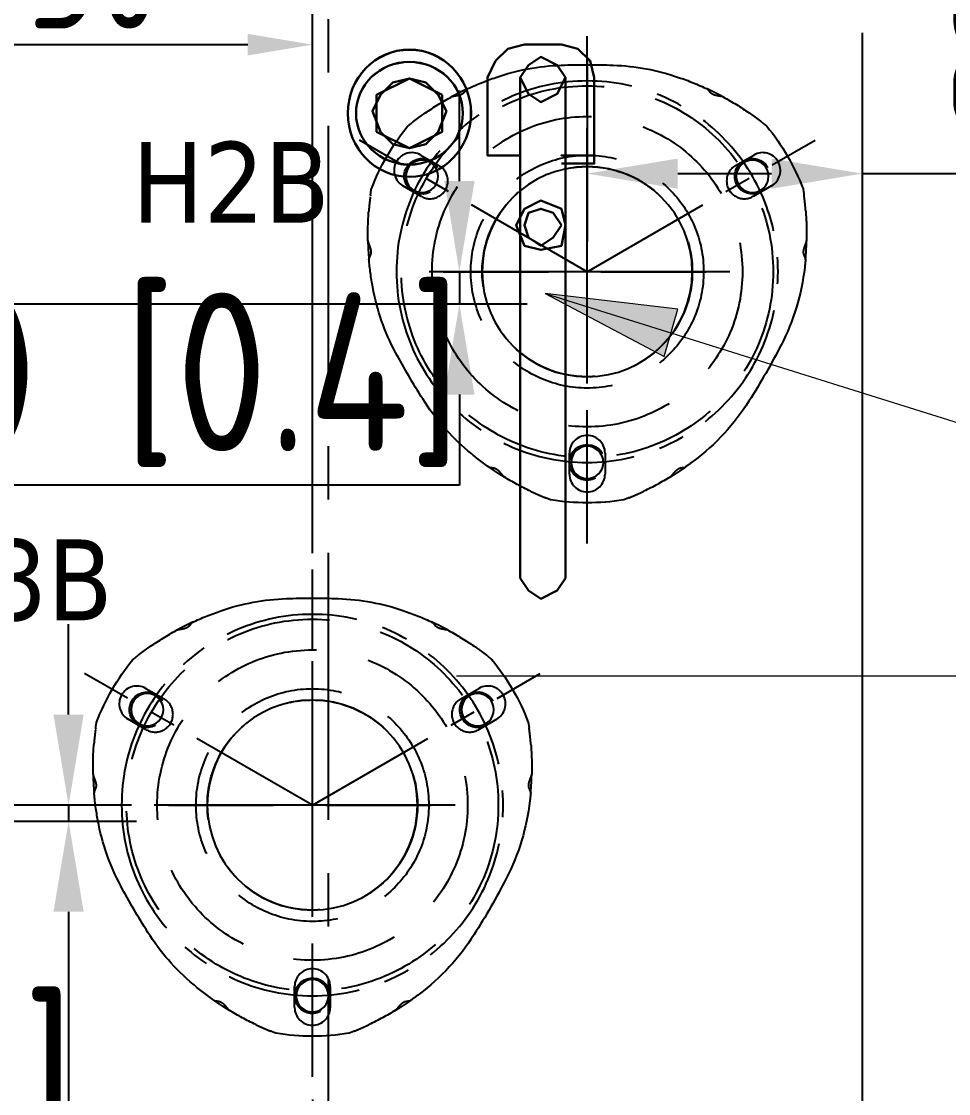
# Model space of a CAD drawing. Header units: millimetres. Extents: x 248233 to 259628, y -181361 to -174035.
# Drawn here: x 250817.1 to 251103.8, y -176461.8 to -176130.2 of the extents above; entities that cross this region are included whole.
import ezdxf

# ---------------------------------------------------------------- set-up
doc = ezdxf.new("R2010")
doc.units = ezdxf.units.MM
doc.header["$LTSCALE"] = 13
for name, pattern in [('CENTER', [50.8, 31.75, -6.35, 6.35, -6.35]), ('CENTERX2', [101.6, 63.5, -12.7, 12.7, -12.7]), ('DASHED', [0.75, 0.5, -0.25])]:
    doc.linetypes.add(name, pattern=pattern)
for name, color, linetype in [('1', 4, 'Continuous'), ('2细线层', 4, 'Continuous'), ('3中心线层', 1, 'CENTER'), ('4虚线层', 6, 'DASHED'), ('粗实线', 4, 'Continuous')]:
    doc.layers.add(name, color=color, linetype=linetype)
for name, color, linetype, lineweight in [('2细实线', 3, 'Continuous', 20), ('标注、文本', 3, 'Continuous', 25), ('铁心', 3, 'Continuous', 0)]:
    doc.layers.add(name, color=color, linetype=linetype, lineweight=lineweight)
doc.styles.get("Standard").update_dxf_attribs({"font": 'gbenor.shx', "bigfont": 'gbcbig.shx'})
doc.styles.add('Tahoma$001', font='tahoma.ttf', dxfattribs={"height": 2.159784})
doc.dimstyles.new('1-15', dxfattribs={"dimscale": 10, "dimtxt": 3.5, "dimasz": 2, "dimexe": 1.5, "dimexo": 0.5, "dimgap": 0.5, "dimtad": 1, "dimtoh": 1, "dimdec": 1, "dimdsep": 46, "dimtxsty": 'Standard', "dimcen": 2.5, "dimclrd": 3, "dimclre": 3, "dimclrt": 3, "dimadec": 0, "dimazin": 2, "dimtfac": 1, "dimtdec": 1, "dimtmove": 0, "dimatfit": 2, "dimfxl": 1, "dimarcsym": 0})
doc.dimstyles.new('英寸 1-10', dxfattribs={"dimscale": 14, "dimtxt": 3.5, "dimasz": 2, "dimexe": 1.5, "dimexo": 0.5, "dimgap": 0.5, "dimtad": 1, "dimtoh": 1, "dimdec": 1, "dimdsep": 46, "dimtxsty": 'Standard', "dimcen": 2.5, "dimclrd": 3, "dimclre": 3, "dimclrt": 3, "dimadec": 0, "dimazin": 2, "dimtfac": 1, "dimtdec": 1, "dimtmove": 0, "dimatfit": 2, "dimfxl": 1, "dimarcsym": 0})

# ---------------------------------------------------------------- blocks, each defined once
blk = doc.blocks.new('A$C3970166B')
at = {"layer": '标注、文本', "color": 4, "lineweight": 30}
for points in [[(20.32, 13.55), (18.63, 16.93), (16.09, 19.47), (12.7, 20.32), (9.31, 19.47), (6.77, 16.93), (5.08, 13.55), (6.77, 9.31), (9.31, 6.77), (12.7, 5.93), (16.09, 6.77), (18.63, 9.31)], [(19.47, 16.93), (12.7, 20.32), (5.93, 16.93), (5.93, 9.31), (12.7, 5.93), (19.47, 9.31)]]:
    blk.add_lwpolyline(points, close=True, dxfattribs=at)
for major_axis, ratio in [((0, 13.12), 0.967742), ((-11.01, 0), 0.961538)]:
    blk.add_ellipse((12.7, 13.12), major_axis=major_axis, ratio=ratio, start_param=0, end_param=6.283185, dxfattribs=at)
blk = doc.blocks.new('A$C33D96195')
at = {"layer": '标注、文本', "color": 4, "lineweight": 30}
for points in [[(54.61, 171.45), (49.53, 170.18), (45.72, 166.37), (43.18, 161.29)], [(54.61, 171.45), (66.04, 171.45)], [(76.2, 161.29), (74.93, 166.37), (71.12, 170.18), (66.04, 171.45)], [(67.31, 6.35), (67.31, 161.29), (64.77, 165.1), (59.69, 167.64), (55.88, 165.1), (53.34, 161.29), (55.88, 156.21), (59.69, 153.67), (64.77, 156.21), (67.31, 161.29)], [(53.34, 137.16), (43.18, 137.16), (43.18, 161.29)], [(53.34, 161.29), (53.34, 6.35)], [(76.2, 161.29), (76.2, 137.16), (66.04, 137.16), (76.2, 137.16), (76.2, 134.62), (66.04, 134.62)], [(53.34, 6.35), (55.88, 2.54), (59.69, 0), (64.77, 2.54), (67.31, 6.35)]]:
    blk.add_lwpolyline(points, dxfattribs=at)
for points in [[(30.48, 150.83), (27.94, 155.91), (24.13, 159.72), (19.05, 160.99), (13.97, 159.72), (10.16, 155.91), (7.62, 150.83), (10.16, 144.48), (13.97, 140.67), (19.05, 139.4), (24.13, 140.67), (27.94, 144.48)], [(29.21, 155.91), (19.05, 160.99), (8.89, 155.91), (8.89, 144.48), (19.05, 139.4), (29.21, 144.48)], [(67.31, 115.57), (66.04, 120.65), (59.69, 123.19), (54.61, 120.65), (52.07, 115.57), (54.61, 109.22), (59.69, 107.95), (66.04, 109.22)], [(66.04, 115.57), (63.5, 119.38), (59.69, 120.65), (55.88, 119.38), (54.61, 115.57), (55.88, 111.76), (59.69, 109.22), (63.5, 111.76)]]:
    blk.add_lwpolyline(points, close=True, dxfattribs=at)
for major_axis, ratio in [((0, 19.69), 0.967742), ((-16.51, 0), 0.961538)]:
    blk.add_ellipse((19.05, 150.2), major_axis=major_axis, ratio=ratio, start_param=0, end_param=6.283185, dxfattribs=at)
at = {"layer": '标注、文本', "xscale": 1.5, "yscale": 1.5, "zscale": 1.5}
blk.add_blockref('A$C3970166B', (0, 130.51), dxfattribs=at)
blk = doc.blocks.new('888')
at = {"layer": '2细线层'}
for centre in [(1092.43, 2376.16), (1194.62, 2376.16), (1143.53, 2287.66)]:
    blk.add_circle(centre, 5, dxfattribs=at)
at = {"layer": '3中心线层', "ltscale": 0.1}
for p, q in [((1143.53, 2262.57), (1143.53, 2419.56)), ((1143.53, 2346.66), (1073.06, 2387.34)), ((1143.53, 2346.66), (1213.99, 2387.34))]:
    blk.add_line(p, q, dxfattribs=at)
at = {"layer": '3中心线层', "color": 1}
blk.add_line((1099.42, 2346.66), (1192.42, 2346.66), dxfattribs=at)
at = {"layer": '3中心线层', "ltscale": 0.1}
blk.add_circle((1143.53, 2346.66), 59, dxfattribs=at)
at = {"layer": '标注、文本'}
for centre in [(1092.43, 2376.16), (1194.62, 2376.16), (1143.53, 2287.66)]:
    blk.add_arc(centre, 5.5, 242.6715, 150, dxfattribs=at)
at = {"layer": '粗实线'}
blk.add_circle((1143.53, 2346.66), 32.5, dxfattribs=at)
blk = doc.blocks.new('A$C03F92070')
at = {"layer": '4虚线层', "ltscale": 5}
for p, q in [((67.85, 40.24), (67.85, 116.01)), ((16.36, 107.57), (21.99, 104.32)), ((113.71, 104.32), (119.34, 107.57)), ((16.49, 94.79), (10.86, 98.04)), ((124.84, 98.04), (119.21, 94.79)), ((23.33, 71.49), (112.37, 71.49)), ((62.35, 8.86), (62.35, 15.36)), ((73.35, 15.36), (73.35, 8.86))]:
    blk.add_line(p, q, dxfattribs=at)
for radius in [57.5, 48, 36, 32.5]:
    blk.add_circle((67.85, 71.49), radius, dxfattribs=at)
at = {"layer": '4虚线层', "ltscale": 5, "extrusion": (0, 0, -1)}
for centre, radius, start, end in [((-62.34, 65.41), 70, 71.0219, 87.9453), ((-67.85, -88.03), 223.54, 87.9453, 92.0547), ((-73.35, 65.41), 70, 92.0547, 108.9781), ((-68.85, 46.49), 90, 64.9245, 71.0219), ((-66.85, 46.49), 90, 108.9781, 115.0755), ((-68.85, 46.49), 90, 55.4521, 61.3818), ((-66.85, 46.49), 90, 118.6182, 124.5479), ((-67.85, 71.49), 71.5, 20.9645, 39.0355), ((-68.85, 46.49), 90, 51.0831, 52.2343), ((-66.85, 46.49), 90, 127.7657, 128.9169), ((-67.85, 71.49), 71.5, 140.9645, 159.0355), ((-90, 83.12), 90, 7.7657, 8.9169), ((-45.7, 83.12), 90, 171.0831, 172.2343), ((-90, 83.12), 90, 358.6182, 4.5479), ((-45.7, 83.12), 90, 175.4521, 181.3818), ((-90, 83.12), 90, 349.4672, 355.0755), ((-45.7, 83.12), 90, 184.9245, 186.6023), ((-65.57, 80.82), 70, 186.6023, 207.2178), ((-70.33, 79.46), 70, 331.9245, 349.4672), ((-205.81, 151.73), 223.54, 327.6503, 331.9245), ((70.97, 151.05), 223.54, 207.2178, 212.3568), ((-76.09, 69.57), 70, 310.1708, 327.6503), ((-58.73, 68.87), 70, 212.3568, 233.0262), ((-89, 84.85), 90, 304.9245, 310.1708), ((-46.7, 84.85), 90, 233.0262, 235.0755), ((-89, 84.85), 90, 295.4521, 301.3818), ((-46.7, 84.85), 90, 238.6182, 244.5479), ((-89, 84.85), 90, 291.0831, 292.2343), ((-67.85, 71.49), 71.5, 260.9645, 279.0355), ((-46.7, 84.85), 90, 247.7657, 248.9169)]:
    blk.add_arc(centre, radius, start, end, dxfattribs=at)
at = {"layer": '4虚线层', "ltscale": 5}
for centre, start, end in [((13.61, 102.81), 60, 240), ((122.09, 102.81), 300, 120), ((19.24, 99.56), 240, 60), ((116.46, 99.56), 120, 300), ((67.85, 15.36), 0, 180), ((67.85, 8.86), 180, 0)]:
    blk.add_arc(centre, 5.5, start, end, dxfattribs=at)
for points, knots in [([(30.89, 128.1), (30.89, 128.1), (30.88, 128.1), (30.83, 128.07), (30.76, 128.04), (30.57, 127.95), (30.45, 127.89), (30.18, 127.77), (30.03, 127.69), (29.7, 127.53), (29.52, 127.45), (29.16, 127.27), (28.96, 127.17), (28.58, 126.98), (28.39, 126.89), (27.99, 126.69), (27.8, 126.59), (27.42, 126.39), (27.24, 126.3), (26.87, 126.11), (26.7, 126.02), (26.39, 125.85), (26.24, 125.77), (25.98, 125.63), (25.87, 125.57), (25.69, 125.47), (25.63, 125.44), (25.58, 125.41), (25.57, 125.4), (25.57, 125.4), (25.57, 125.4), (25.57, 125.4)], [0, 0, 0, 0, 0.043819, 0.043819, 0.119878, 0.119878, 0.195937, 0.195937, 0.271996, 0.271996, 0.348055, 0.348055, 0.424114, 0.424114, 0.500173, 0.500173, 0.576231, 0.576231, 0.65229, 0.65229, 0.728349, 0.728349, 0.804408, 0.804408, 0.880467, 0.880467, 0.956526, 0.956526, 0.994556, 0.994556, 1, 1, 1, 1]), ([(30.71, 128.01), (30.65, 127.99), (30.59, 127.94), (30.48, 127.84), (30.42, 127.77), (30.3, 127.62), (30.24, 127.54), (30.11, 127.35), (30.04, 127.25), (29.89, 127.05), (29.81, 126.95), (29.62, 126.74), (29.51, 126.65), (29.29, 126.47), (29.16, 126.4), (28.9, 126.26), (28.77, 126.2), (28.36, 126.06), (28.08, 125.99), (27.53, 125.87), (27.26, 125.83), (26.87, 125.76), (26.75, 125.74), (26.5, 125.7), (26.38, 125.67), (26.05, 125.61), (25.85, 125.56), (25.74, 125.5)], [0, 0, 0, 0, 0.0625, 0.0625, 0.125, 0.125, 0.1875, 0.1875, 0.25, 0.25, 0.3125, 0.3125, 0.375, 0.375, 0.4375, 0.4375, 0.5, 0.5, 0.625, 0.625, 0.75, 0.75, 0.8125, 0.8125, 0.875, 0.875, 1, 1, 1, 1]), ([(110.13, 125.4), (110.13, 125.4), (110.13, 125.4), (110.13, 125.4), (110.12, 125.41), (110.07, 125.44), (110.01, 125.47), (109.83, 125.57), (109.72, 125.63), (109.46, 125.77), (109.31, 125.85), (108.99, 126.02), (108.81, 126.11), (108.45, 126.3), (108.26, 126.4), (107.88, 126.6), (107.68, 126.7), (107.29, 126.9), (107.1, 127), (106.72, 127.18), (106.53, 127.28), (106.16, 127.46), (105.99, 127.54), (105.66, 127.7), (105.51, 127.77), (105.24, 127.9), (105.12, 127.95), (104.94, 128.04), (104.87, 128.07), (104.82, 128.09), (104.81, 128.1), (104.8, 128.1), (104.8, 128.1), (104.8, 128.1)], [0, 0, 0, 0, 0.005743, 0.005743, 0.043766, 0.043766, 0.119813, 0.119813, 0.195859, 0.195859, 0.271906, 0.271906, 0.347952, 0.347952, 0.423999, 0.423999, 0.500046, 0.500046, 0.576092, 0.576092, 0.652139, 0.652139, 0.728185, 0.728185, 0.804232, 0.804232, 0.880279, 0.880279, 0.956325, 0.956325, 0.994349, 0.994349, 1, 1, 1, 1]), ([(109.96, 125.5), (109.9, 125.53), (109.83, 125.55), (109.65, 125.6), (109.54, 125.63), (109.21, 125.7), (108.96, 125.74), (108.44, 125.83), (108.17, 125.87), (107.63, 125.99), (107.34, 126.06), (106.94, 126.2), (106.8, 126.26), (106.54, 126.39), (106.42, 126.47), (106.19, 126.64), (106.08, 126.74), (105.9, 126.94), (105.81, 127.05), (105.66, 127.25), (105.59, 127.35), (105.46, 127.53), (105.39, 127.62), (105.28, 127.77), (105.22, 127.84), (105.11, 127.94), (105.05, 127.99), (104.99, 128.01)], [0, 0, 0, 0, 0.0625, 0.0625, 0.125, 0.125, 0.25, 0.25, 0.375, 0.375, 0.5, 0.5, 0.5625, 0.5625, 0.625, 0.625, 0.6875, 0.6875, 0.75, 0.75, 0.8125, 0.8125, 0.875, 0.875, 0.9375, 0.9375, 1, 1, 1, 1]), ([(17.82, 120.63), (17.81, 120.62), (17.74, 120.57), (17.58, 120.46), (17.28, 120.26), (16.94, 120.02), (16.6, 119.78), (16.29, 119.55), (16.01, 119.35), (15.83, 119.22), (15.74, 119.15)], [0, 0, 0, 0, 0.026865, 0.187364, 0.351072, 0.511786, 0.674931, 0.783277, 0.891149, 1, 1, 1, 1]), ([(119.96, 119.15), (119.92, 119.19), (119.82, 119.25), (119.69, 119.35), (119.55, 119.45), (119.41, 119.55), (119.28, 119.65), (119.06, 119.81), (118.76, 120.02), (118.42, 120.26), (118.12, 120.46), (117.96, 120.57), (117.89, 120.62), (117.88, 120.63)], [0, 0, 0, 0, 0.05466, 0.108896, 0.162888, 0.216817, 0.270864, 0.325211, 0.488741, 0.649833, 0.813717, 0.974388, 1, 1, 1, 1]), ([(13.95, 117.81), (13.92, 117.79), (13.88, 117.76), (13.82, 117.71), (13.77, 117.67), (13.74, 117.65), (13.73, 117.64)], [0, 0, 0, 0, 0.272943, 0.542517, 0.809704, 1, 1, 1, 1]), ([(14.22, 118.02), (14.2, 118), (14.15, 117.96), (14.08, 117.91), (14.01, 117.86), (13.97, 117.82), (13.95, 117.81)], [0, 0, 0, 0, 0.251777, 0.501943, 0.751136, 1, 1, 1, 1]), ([(14.55, 118.27), (14.52, 118.25), (14.46, 118.2), (14.38, 118.14), (14.3, 118.08), (14.25, 118.04), (14.22, 118.02)], [0, 0, 0, 0, 0.251749, 0.501948, 0.751171, 1, 1, 1, 1]), ([(15.74, 119.15), (15.69, 119.12), (15.59, 119.05), (15.45, 118.94), (15.32, 118.84), (15.18, 118.74), (15.05, 118.65), (14.92, 118.55), (14.8, 118.45), (14.67, 118.36), (14.59, 118.3), (14.55, 118.27)], [0, 0, 0, 0, 0.114473, 0.22719, 0.338528, 0.448878, 0.558641, 0.668227, 0.778044, 0.888502, 1, 1, 1, 1]), ([(121.15, 118.27), (121.11, 118.3), (121.03, 118.36), (120.9, 118.45), (120.78, 118.55), (120.65, 118.65), (120.52, 118.74), (120.38, 118.84), (120.25, 118.94), (120.1, 119.05), (120.01, 119.12), (119.96, 119.15)], [0, 0, 0, 0, 0.111498, 0.221956, 0.331773, 0.441359, 0.551122, 0.661472, 0.77281, 0.885527, 1, 1, 1, 1]), ([(121.48, 118.02), (121.45, 118.04), (121.4, 118.08), (121.32, 118.14), (121.23, 118.2), (121.18, 118.25), (121.15, 118.27)], [0, 0, 0, 0, 0.248829, 0.498052, 0.748251, 1, 1, 1, 1]), ([(121.75, 117.81), (121.73, 117.82), (121.69, 117.86), (121.62, 117.91), (121.55, 117.96), (121.5, 118), (121.48, 118.02)], [0, 0, 0, 0, 0.248864, 0.498057, 0.748223, 1, 1, 1, 1]), ([(121.97, 117.64), (121.96, 117.65), (121.93, 117.67), (121.88, 117.71), (121.82, 117.76), (121.78, 117.79), (121.75, 117.81)], [0, 0, 0, 0, 0.190293, 0.457482, 0.727057, 1, 1, 1, 1]), ([(0.69, 94.25), (0.68, 94.21), (0.67, 94.11), (0.65, 93.95), (0.63, 93.8), (0.61, 93.64), (0.59, 93.47), (0.57, 93.31), (0.55, 93.14), (0.53, 92.96), (0.52, 92.85), (0.52, 92.79)], [0, 0, 0, 0, 0.111498, 0.221956, 0.331773, 0.441359, 0.551122, 0.661472, 0.77281, 0.885527, 1, 1, 1, 1]), ([(0.74, 94.67), (0.73, 94.63), (0.73, 94.57), (0.71, 94.47), (0.7, 94.36), (0.69, 94.29), (0.69, 94.25)], [0, 0, 0, 0, 0.248829, 0.498052, 0.748251, 1, 1, 1, 1]), ([(0.82, 95.29), (0.82, 95.27), (0.81, 95.24), (0.81, 95.17), (0.8, 95.1), (0.79, 95.04), (0.78, 95.01)], [0, 0, 0, 0, 0.190297, 0.457484, 0.727058, 1, 1, 1, 1]), ([(134.92, 95.01), (134.91, 95.04), (134.9, 95.1), (134.89, 95.17), (134.89, 95.24), (134.88, 95.27), (134.88, 95.29)], [0, 0, 0, 0, 0.272943, 0.542517, 0.809704, 1, 1, 1, 1]), ([(134.96, 94.67), (134.96, 94.7), (134.95, 94.76), (134.94, 94.85), (134.93, 94.93), (134.92, 94.98), (134.92, 95.01)], [0, 0, 0, 0, 0.251777, 0.501943, 0.751136, 1, 1, 1, 1]), ([(135.01, 94.25), (135.01, 94.29), (135, 94.36), (134.99, 94.47), (134.97, 94.57), (134.96, 94.63), (134.96, 94.67)], [0, 0, 0, 0, 0.251749, 0.501948, 0.751171, 1, 1, 1, 1]), ([(135.18, 92.79), (135.18, 92.85), (135.16, 92.96), (135.15, 93.14), (135.13, 93.31), (135.11, 93.47), (135.09, 93.64), (135.07, 93.8), (135.05, 93.95), (135.03, 94.11), (135.02, 94.21), (135.01, 94.25)], [0, 0, 0, 0, 0.114473, 0.22719, 0.338528, 0.448878, 0.558641, 0.668227, 0.778044, 0.888502, 1, 1, 1, 1]), ([(0.52, 92.79), (0.51, 92.73), (0.5, 92.62), (0.48, 92.45), (0.46, 92.28), (0.45, 92.11), (0.43, 91.95), (0.4, 91.68), (0.37, 91.32), (0.33, 90.9), (0.3, 90.54), (0.29, 90.34), (0.28, 90.26), (0.28, 90.25)], [0, 0, 0, 0, 0.05466, 0.108897, 0.162889, 0.216817, 0.270864, 0.325211, 0.488741, 0.649833, 0.813717, 0.974388, 1, 1, 1, 1]), ([(135.42, 90.25), (135.42, 90.26), (135.41, 90.34), (135.4, 90.54), (135.37, 90.9), (135.33, 91.31), (135.29, 91.73), (135.25, 92.11), (135.22, 92.45), (135.2, 92.67), (135.18, 92.79)], [0, 0, 0, 0, 0.026865, 0.187364, 0.351073, 0.511786, 0.674931, 0.783277, 0.891149, 1, 1, 1, 1]), ([(0.02, 81.15), (0.02, 81.15), (0.02, 81.15), (0.02, 81.15), (0.02, 81.14), (0.02, 81.08), (0.02, 81.01), (0.02, 80.81), (0.03, 80.68), (0.04, 80.38), (0.04, 80.21), (0.05, 79.85), (0.06, 79.65), (0.08, 79.24), (0.09, 79.03), (0.11, 78.6), (0.12, 78.38), (0.14, 77.94), (0.16, 77.72), (0.18, 77.3), (0.2, 77.09), (0.23, 76.68), (0.24, 76.49), (0.27, 76.13), (0.28, 75.96), (0.3, 75.67), (0.32, 75.54), (0.33, 75.33), (0.34, 75.26), (0.34, 75.2), (0.35, 75.19), (0.35, 75.19), (0.35, 75.19), (0.35, 75.19)], [0, 0, 0, 0, 0.005743, 0.005743, 0.043766, 0.043766, 0.119813, 0.119813, 0.195859, 0.195859, 0.271906, 0.271906, 0.347952, 0.347952, 0.423999, 0.423999, 0.500046, 0.500046, 0.576092, 0.576092, 0.652139, 0.652139, 0.728185, 0.728185, 0.804232, 0.804232, 0.880279, 0.880279, 0.956325, 0.956325, 0.994349, 0.994349, 1, 1, 1, 1]), ([(0.02, 80.95), (0.02, 80.89), (0.04, 80.81), (0.08, 80.63), (0.12, 80.53), (0.22, 80.21), (0.31, 79.97), (0.5, 79.47), (0.59, 79.22), (0.76, 78.69), (0.85, 78.41), (0.92, 77.98), (0.94, 77.84), (0.96, 77.55), (0.95, 77.4), (0.91, 77.12), (0.88, 76.97), (0.8, 76.71), (0.75, 76.59), (0.65, 76.35), (0.6, 76.24), (0.51, 76.03), (0.47, 75.94), (0.39, 75.76), (0.37, 75.68), (0.33, 75.53), (0.32, 75.46), (0.33, 75.4)], [0, 0, 0, 0, 0.0625, 0.0625, 0.125, 0.125, 0.25, 0.25, 0.375, 0.375, 0.5, 0.5, 0.5625, 0.5625, 0.625, 0.625, 0.6875, 0.6875, 0.75, 0.75, 0.8125, 0.8125, 0.875, 0.875, 0.9375, 0.9375, 1, 1, 1, 1]), ([(135.37, 75.4), (135.38, 75.46), (135.37, 75.53), (135.33, 75.68), (135.31, 75.76), (135.23, 75.94), (135.19, 76.03), (135.1, 76.24), (135.04, 76.35), (134.95, 76.58), (134.9, 76.71), (134.82, 76.97), (134.79, 77.11), (134.75, 77.4), (134.74, 77.54), (134.76, 77.83), (134.78, 77.98), (134.85, 78.4), (134.93, 78.68), (135.11, 79.21), (135.2, 79.47), (135.34, 79.84), (135.38, 79.96), (135.47, 80.2), (135.51, 80.31), (135.62, 80.63), (135.68, 80.83), (135.68, 80.95)], [0, 0, 0, 0, 0.0625, 0.0625, 0.125, 0.125, 0.1875, 0.1875, 0.25, 0.25, 0.3125, 0.3125, 0.375, 0.375, 0.4375, 0.4375, 0.5, 0.5, 0.625, 0.625, 0.75, 0.75, 0.8125, 0.8125, 0.875, 0.875, 1, 1, 1, 1]), ([(135.35, 75.19), (135.35, 75.19), (135.35, 75.2), (135.36, 75.26), (135.37, 75.34), (135.38, 75.54), (135.4, 75.67), (135.42, 75.97), (135.43, 76.14), (135.46, 76.51), (135.48, 76.7), (135.5, 77.11), (135.52, 77.32), (135.54, 77.75), (135.56, 77.97), (135.58, 78.41), (135.59, 78.62), (135.61, 79.05), (135.62, 79.26), (135.64, 79.67), (135.65, 79.86), (135.66, 80.22), (135.66, 80.39), (135.67, 80.68), (135.67, 80.81), (135.68, 81.01), (135.68, 81.08), (135.68, 81.14), (135.68, 81.15), (135.68, 81.15), (135.68, 81.15), (135.68, 81.15)], [0, 0, 0, 0, 0.043819, 0.043819, 0.119878, 0.119878, 0.195937, 0.195937, 0.271996, 0.271996, 0.348055, 0.348055, 0.424114, 0.424114, 0.500173, 0.500173, 0.576232, 0.576232, 0.65229, 0.65229, 0.728349, 0.728349, 0.804408, 0.804408, 0.880467, 0.880467, 0.956526, 0.956526, 0.994556, 0.994556, 1, 1, 1, 1]), ([(37.3, 11.18), (37.3, 11.18), (37.31, 11.17), (37.36, 11.14), (37.42, 11.09), (37.59, 10.98), (37.7, 10.9), (37.95, 10.73), (38.09, 10.63), (38.39, 10.43), (38.55, 10.32), (38.89, 10.09), (39.07, 9.97), (39.42, 9.73), (39.61, 9.61), (39.98, 9.37), (40.16, 9.26), (40.51, 9.03), (40.69, 8.91), (41.04, 8.69), (41.2, 8.59), (41.51, 8.4), (41.65, 8.31), (41.9, 8.16), (42.01, 8.09), (42.18, 7.99), (42.24, 7.95), (42.29, 7.92), (42.3, 7.91), (42.3, 7.91), (42.3, 7.91), (42.3, 7.91)], [0, 0, 0, 0, 0.043819, 0.043819, 0.119878, 0.119878, 0.195937, 0.195937, 0.271996, 0.271996, 0.348055, 0.348055, 0.424114, 0.424114, 0.500173, 0.500173, 0.576231, 0.576231, 0.65229, 0.65229, 0.728349, 0.728349, 0.804408, 0.804408, 0.880467, 0.880467, 0.956526, 0.956526, 0.994556, 0.994556, 1, 1, 1, 1]), ([(37.47, 11.06), (37.52, 11.02), (37.59, 11), (37.73, 10.95), (37.82, 10.93), (38.01, 10.91), (38.11, 10.9), (38.34, 10.88), (38.46, 10.87), (38.71, 10.83), (38.85, 10.81), (39.11, 10.75), (39.25, 10.71), (39.52, 10.6), (39.64, 10.53), (39.89, 10.37), (40.01, 10.29), (40.34, 10.01), (40.54, 9.8), (40.91, 9.38), (41.09, 9.17), (41.34, 8.87), (41.42, 8.77), (41.58, 8.58), (41.66, 8.48), (41.88, 8.23), (42.02, 8.08), (42.13, 8.02)], [0, 0, 0, 0, 0.0625, 0.0625, 0.125, 0.125, 0.1875, 0.1875, 0.25, 0.25, 0.3125, 0.3125, 0.375, 0.375, 0.4375, 0.4375, 0.5, 0.5, 0.625, 0.625, 0.75, 0.75, 0.8125, 0.8125, 0.875, 0.875, 1, 1, 1, 1]), ([(93.4, 7.91), (93.4, 7.91), (93.4, 7.91), (93.4, 7.91), (93.41, 7.92), (93.46, 7.95), (93.52, 7.99), (93.69, 8.09), (93.8, 8.16), (94.06, 8.32), (94.2, 8.4), (94.51, 8.6), (94.68, 8.7), (95.02, 8.92), (95.2, 9.04), (95.56, 9.27), (95.75, 9.39), (96.12, 9.63), (96.3, 9.75), (96.65, 9.98), (96.83, 10.1), (97.16, 10.33), (97.32, 10.43), (97.62, 10.64), (97.76, 10.73), (98.01, 10.9), (98.11, 10.98), (98.28, 11.1), (98.34, 11.14), (98.39, 11.17), (98.4, 11.18), (98.4, 11.18), (98.4, 11.18), (98.4, 11.18)], [0, 0, 0, 0, 0.005743, 0.005743, 0.043766, 0.043766, 0.119813, 0.119813, 0.195859, 0.195859, 0.271906, 0.271906, 0.347952, 0.347952, 0.423999, 0.423999, 0.500046, 0.500046, 0.576092, 0.576092, 0.652139, 0.652139, 0.728185, 0.728185, 0.804232, 0.804232, 0.880279, 0.880279, 0.956325, 0.956325, 0.994349, 0.994349, 1, 1, 1, 1]), ([(93.57, 8.02), (93.62, 8.05), (93.68, 8.1), (93.82, 8.23), (93.89, 8.31), (94.11, 8.56), (94.27, 8.76), (94.61, 9.17), (94.79, 9.38), (95.16, 9.79), (95.36, 10), (95.69, 10.28), (95.8, 10.37), (96.05, 10.53), (96.18, 10.6), (96.44, 10.71), (96.58, 10.75), (96.85, 10.81), (96.98, 10.83), (97.24, 10.87), (97.36, 10.88), (97.58, 10.9), (97.69, 10.91), (97.88, 10.93), (97.96, 10.95), (98.11, 11), (98.18, 11.02), (98.23, 11.06)], [0, 0, 0, 0, 0.0625, 0.0625, 0.125, 0.125, 0.25, 0.25, 0.375, 0.375, 0.5, 0.5, 0.5625, 0.5625, 0.625, 0.625, 0.6875, 0.6875, 0.75, 0.75, 0.8125, 0.8125, 0.875, 0.875, 0.9375, 0.9375, 1, 1, 1, 1]), ([(50.31, 3.59), (50.32, 3.59), (50.4, 3.55), (50.57, 3.46), (50.9, 3.31), (51.28, 3.14), (51.66, 2.96), (52.01, 2.8), (52.32, 2.67), (52.52, 2.57), (52.63, 2.53)], [0, 0, 0, 0, 0.026866, 0.187364, 0.351073, 0.511786, 0.674931, 0.783277, 0.891149, 1, 1, 1, 1]), ([(83.07, 2.53), (83.12, 2.55), (83.23, 2.6), (83.38, 2.67), (83.54, 2.73), (83.69, 2.8), (83.84, 2.87), (84.09, 2.98), (84.42, 3.14), (84.8, 3.31), (85.13, 3.46), (85.3, 3.55), (85.38, 3.58), (85.39, 3.59)], [0, 0, 0, 0, 0.05466, 0.108897, 0.162889, 0.216817, 0.270864, 0.325211, 0.488741, 0.649834, 0.813718, 0.974389, 1, 1, 1, 1]), ([(52.63, 2.53), (52.68, 2.5), (52.79, 2.46), (52.95, 2.39), (53.11, 2.32), (53.26, 2.25), (53.41, 2.19), (53.56, 2.12), (53.7, 2.06), (53.85, 2), (53.94, 1.96), (53.98, 1.94)], [0, 0, 0, 0, 0.114473, 0.22719, 0.338528, 0.448878, 0.558641, 0.668227, 0.778044, 0.888502, 1, 1, 1, 1]), ([(53.98, 1.94), (54.02, 1.93), (54.09, 1.9), (54.18, 1.86), (54.28, 1.82), (54.34, 1.79), (54.37, 1.78)], [0, 0, 0, 0, 0.251749, 0.501948, 0.751171, 1, 1, 1, 1]), ([(54.37, 1.78), (54.4, 1.77), (54.45, 1.74), (54.54, 1.71), (54.61, 1.68), (54.66, 1.66), (54.69, 1.65)], [0, 0, 0, 0, 0.251777, 0.501943, 0.751136, 1, 1, 1, 1]), ([(54.69, 1.65), (54.71, 1.64), (54.77, 1.61), (54.84, 1.58), (54.9, 1.56), (54.93, 1.55), (54.94, 1.54)], [0, 0, 0, 0, 0.272943, 0.542518, 0.809705, 1, 1, 1, 1]), ([(80.76, 1.54), (80.77, 1.55), (80.8, 1.56), (80.86, 1.58), (80.93, 1.61), (80.99, 1.64), (81.01, 1.65)], [0, 0, 0, 0, 0.190295, 0.457482, 0.727057, 1, 1, 1, 1]), ([(81.01, 1.65), (81.04, 1.66), (81.08, 1.68), (81.16, 1.71), (81.25, 1.74), (81.3, 1.77), (81.33, 1.78)], [0, 0, 0, 0, 0.248864, 0.498057, 0.748223, 1, 1, 1, 1]), ([(81.33, 1.78), (81.36, 1.79), (81.42, 1.82), (81.52, 1.86), (81.61, 1.9), (81.68, 1.93), (81.72, 1.94)], [0, 0, 0, 0, 0.248829, 0.498052, 0.748251, 1, 1, 1, 1]), ([(81.72, 1.94), (81.76, 1.96), (81.85, 2), (82, 2.06), (82.14, 2.12), (82.29, 2.19), (82.44, 2.25), (82.59, 2.32), (82.75, 2.39), (82.91, 2.46), (83.02, 2.5), (83.07, 2.53)], [0, 0, 0, 0, 0.111498, 0.221956, 0.331773, 0.441359, 0.551122, 0.661472, 0.77281, 0.885527, 1, 1, 1, 1])]:
    blk.add_open_spline(points, degree=3, knots=knots, dxfattribs=at)
blk.add_open_spline([(0.82, 95.28), (0.81, 95.2), (0.82, 95.09), (0.84, 94.95)], degree=3, dxfattribs=at)
blk = doc.blocks.new('*D268')
at = {"layer": 'Defpoints', "color": 0, "transparency": 16777216}
for p in [(250757.04, -176094.06), (250907.04, -176137.33), (250907.04, -176299.66)]:
    blk.add_point(p, dxfattribs=at)
at = {"layer": '标注、文本', "color": 3, "lineweight": -2, "transparency": 16777216}
for p, q in [((250757.04, -176099.06), (250757.04, -176152.33)), ((250907.04, -176294.66), (250907.04, -176122.33)), ((250777.04, -176137.33), (250887.04, -176137.33))]:
    blk.add_line(p, q, dxfattribs=at)
at = {"layer": '标注、文本', "color": 3, "transparency": 16777216}
for points in [[(250777.04, -176134), (250777.04, -176140.67), (250757.04, -176137.33)], [(250887.04, -176134), (250887.04, -176140.67), (250907.04, -176137.33)]]:
    blk.add_solid(points, dxfattribs=at)
at = {"layer": '标注、文本', "color": 3, "transparency": 16777216, "insert": (250832.04, -176114.83), "char_height": 35, "attachment_point": 5}
blk.add_mtext('150', dxfattribs=at)
blk = doc.blocks.new('*D273')
at = {"layer": '2细实线', "color": 3, "linetype": 'ByBlock', "lineweight": -2, "transparency": 16777216}
for p, q in [((250831.63, -176344.56), (250831.63, -176316.56)), ((250851.14, -176372.56), (250810.63, -176372.56)), ((250831.63, -176372.56), (250831.63, -176377.56)), ((250781.19, -176377.56), (250852.63, -176377.56)), ((250831.63, -176405.56), (250831.63, -176493.02)), ((250831.63, -176493.02), (250683.75, -176493.02))]:
    blk.add_line(p, q, dxfattribs=at)
at = {"layer": '2细实线', "color": 3, "linetype": 'ByBlock', "transparency": 16777216}
for points in [[(250826.96, -176344.56), (250836.3, -176344.56), (250831.63, -176372.56)], [(250826.96, -176405.56), (250836.3, -176405.56), (250831.63, -176377.56)]]:
    blk.add_solid(points, dxfattribs=at)
at = {"layer": 'Defpoints', "color": 0, "linetype": 'ByBlock', "transparency": 16777216}
for p in [(250858.14, -176372.56), (250774.19, -176377.56), (250831.63, -176377.56)]:
    blk.add_point(p, dxfattribs=at)
at = {"layer": '2细实线', "color": 3, "linetype": 'ByBlock', "transparency": 16777216, "insert": (250754.19, -176460.5), "char_height": 49, "attachment_point": 5}
blk.add_mtext('5 [0.2]', dxfattribs=at)
blk = doc.blocks.new('*D482')
at = {"layer": '2细实线', "color": 3, "linetype": 'ByBlock', "lineweight": -2, "transparency": 16777216}
for p, q in [((250952.5, -176179.56), (250952.5, -176151.56)), ((250950.14, -176207.56), (250973.5, -176207.56)), ((250952.5, -176207.56), (250952.5, -176217.56)), ((250786.54, -176217.56), (250973.5, -176217.56)), ((250952.5, -176245.56), (250952.5, -176273.56)), ((250952.5, -176273.56), (250780.13, -176273.56))]:
    blk.add_line(p, q, dxfattribs=at)
at = {"layer": '2细实线', "color": 3, "linetype": 'ByBlock', "transparency": 16777216}
for points in [[(250947.84, -176179.56), (250957.17, -176179.56), (250952.5, -176207.56)], [(250947.84, -176245.56), (250957.17, -176245.56), (250952.5, -176217.56)]]:
    blk.add_solid(points, dxfattribs=at)
at = {"layer": 'Defpoints', "color": 0, "linetype": 'ByBlock', "transparency": 16777216}
for p in [(250943.14, -176207.56), (250779.54, -176217.56), (250952.5, -176217.56)]:
    blk.add_point(p, dxfattribs=at)
at = {"layer": '2细实线', "color": 3, "linetype": 'ByBlock', "transparency": 16777216, "insert": (250862.82, -176241.04), "char_height": 49, "attachment_point": 5}
blk.add_mtext('10 [0.4]', dxfattribs=at)
blk = doc.blocks.new('*D484')
at = {"layer": '2细实线', "color": 3, "linetype": 'ByBlock', "lineweight": -2, "transparency": 16777216}
for p, q in [((250757.04, -176421.06), (250757.04, -176596.14)), ((250907.04, -176463.66), (250907.04, -176596.14)), ((250785.04, -176575.14), (250879.04, -176575.14))]:
    blk.add_line(p, q, dxfattribs=at)
at = {"layer": '2细实线', "color": 3, "linetype": 'ByBlock', "transparency": 16777216}
for points in [[(250785.04, -176570.48), (250785.04, -176579.81), (250757.04, -176575.14)], [(250879.04, -176570.48), (250879.04, -176579.81), (250907.04, -176575.14)]]:
    blk.add_solid(points, dxfattribs=at)
at = {"layer": 'Defpoints', "color": 0, "linetype": 'ByBlock', "transparency": 16777216}
for p in [(250757.04, -176414.06), (250907.04, -176456.66), (250907.04, -176575.14)]:
    blk.add_point(p, dxfattribs=at)
at = {"layer": '2细实线', "color": 3, "linetype": 'ByBlock', "transparency": 16777216, "insert": (250907.04, -176542.62), "char_height": 49, "attachment_point": 5}
blk.add_mtext('150 [5.9]', dxfattribs=at)
blk = doc.blocks.new('*D486')
at = {"layer": '2细实线', "color": 3, "linetype": 'ByBlock', "lineweight": -2, "transparency": 16777216}
for p, q in [((251077.04, -176133.66), (251077.04, -176198.22)), ((250992.04, -176141.66), (250992.04, -176198.22)), ((251020.04, -176177.22), (251049.04, -176177.22)), ((251077.04, -176177.22), (251288.49, -176177.22))]:
    blk.add_line(p, q, dxfattribs=at)
at = {"layer": '2细实线', "color": 3, "linetype": 'ByBlock', "transparency": 16777216}
for points in [[(251020.04, -176172.56), (251020.04, -176181.89), (250992.04, -176177.22)], [(251049.04, -176172.56), (251049.04, -176181.89), (251077.04, -176177.22)]]:
    blk.add_solid(points, dxfattribs=at)
at = {"layer": 'Defpoints', "color": 0, "linetype": 'ByBlock', "transparency": 16777216}
for p in [(251077.04, -176126.66), (250992.04, -176134.66), (251077.04, -176177.22)]:
    blk.add_point(p, dxfattribs=at)
at = {"layer": '2细实线', "color": 3, "linetype": 'ByBlock', "transparency": 16777216, "insert": (251196.76, -176144.7), "char_height": 49, "attachment_point": 5}
blk.add_mtext('85 [3.3]', dxfattribs=at)
blk = doc.blocks.new('*D487')
at = {"layer": '2细实线', "color": 3, "linetype": 'ByBlock', "lineweight": -2, "transparency": 16777216}
for p, q in [((251077.04, -176140.66), (251077.04, -176517.52)), ((251182.04, -176394.56), (251182.04, -176517.52)), ((251105.04, -176496.52), (251154.04, -176496.52)), ((251182.04, -176496.52), (251409.83, -176496.52))]:
    blk.add_line(p, q, dxfattribs=at)
at = {"layer": '2细实线', "color": 3, "linetype": 'ByBlock', "transparency": 16777216}
for points in [[(251105.04, -176491.86), (251105.04, -176501.19), (251077.04, -176496.52)], [(251154.04, -176491.86), (251154.04, -176501.19), (251182.04, -176496.52)]]:
    blk.add_solid(points, dxfattribs=at)
at = {"layer": 'Defpoints', "color": 0, "linetype": 'ByBlock', "transparency": 16777216}
for p in [(251077.04, -176133.66), (251182.04, -176387.56), (251182.04, -176496.52)]:
    blk.add_point(p, dxfattribs=at)
at = {"layer": '2细实线', "color": 3, "linetype": 'ByBlock', "transparency": 16777216, "insert": (251309.93, -176464), "char_height": 49, "attachment_point": 5}
blk.add_mtext('105 [4.1]', dxfattribs=at)

msp = doc.modelspace()

# ---------------------------------------------------------------- hatches: boundary and pattern name
at = {"layer": '铁心'}
for points in [[(251020.003, -176219.19), (251015.802, -176233.84), (250979.004, -176214.327)], [(251015.802, -176233.84), (250979.004, -176214.327), (251020.003, -176219.19)]]:
    msp.add_hatch(color=256, dxfattribs=at).paths.add_polyline_path(points)

# ---------------------------------------------------------------- linework, layer by layer
at = {"layer": '1', "color": 1, "linetype": 'CENTERX2', "lineweight": -3, "ltscale": 0.1}
msp.add_line((250912.035, -177169.591), (250912.035, -175158.458), dxfattribs=at)
at = {"layer": '2细实线', "linetype": 'ByBlock'}
msp.add_line((250951.553, -176332.564), (251503.654, -176332.564), dxfattribs=at)
at = {"layer": '铁心'}
msp.add_lwpolyline([(250979.004, -176214.327), (251330.525, -176324.468)], dxfattribs=at)
msp.add_lwpolyline([(251020.003, -176219.19), (250979.004, -176214.327), (251015.802, -176233.84)], close=True, dxfattribs=at)

# ---------------------------------------------------------------- block references
at = {"layer": '标注、文本', "xscale": -1}
for p in [(252135.563, -178554.225), (252050.563, -178719.225)]:
    msp.add_blockref('888', p, dxfattribs=at)
at = {"layer": '标注、文本'}
for name, p in [('A$C33D96195', (250917.987, -176308.76)), ('A$C03F92070', (250924.186, -176279.053)), ('A$C03F92070', (250839.186, -176444.053))]:
    msp.add_blockref(name, p, dxfattribs=at)

# ---------------------------------------------------------------- texts
at = {"layer": '标注、文本', "style": 'Tahoma$001'}
for s, p in [('H2B', (250851.264, -176192.415)), ('H3B', (250784.119, -176315.407))]:
    msp.add_text(s, height=25, dxfattribs=at).set_placement(p)

# ---------------------------------------------------------------- dimensions: what is measured, and where the dimension line sits
at = {"layer": '2细实线', "linetype": 'ByBlock'}
for base, p1, p2, picture, middle in [((251077.035, -176177.223), (250992.035, -176134.663), (251077.035, -176126.656), '*D486', (251196.765, -176144.702)), ((251182.035, -176496.523), (251077.035, -176133.656), (251182.035, -176387.564), '*D487', (251309.931, -176464.002))]:
    dim = msp.add_linear_dim(base=base, p1=p1, p2=p2, dimstyle='英寸 1-10', dxfattribs=at)
    dim.commit()
    dim.dimension.update_dxf_attribs({"geometry": picture, "text_midpoint": middle})
dim = msp.add_linear_dim(base=(250952.504, -176217.564), p1=(250943.14, -176207.564), p2=(250779.535, -176217.564), angle=90, dimstyle='英寸 1-10', dxfattribs=at)
dim.commit()
dim.dimension.update_dxf_attribs({"geometry": '*D482', "text_midpoint": (250862.816, -176241.043)})
dim = msp.add_linear_dim(base=(250831.629, -176377.564), p1=(250858.14, -176372.564), p2=(250774.188, -176377.564), angle=90, dimstyle='英寸 1-10', dxfattribs=at)
dim.commit()
dim.dimension.update_dxf_attribs({"geometry": '*D273', "text_midpoint": (250754.191, -176493.018), "dimtype": 160})
dim = msp.add_linear_dim(base=(250907.035, -176575.144), p1=(250757.035, -176414.064), p2=(250907.035, -176456.656), dimstyle='英寸 1-10', override={"dimtmove": 1}, dxfattribs=at)
dim.commit()
dim.dimension.update_dxf_attribs({"geometry": '*D484', "text_midpoint": (250907.035, -176575.144), "dimtype": 160})
at = {"layer": '标注、文本'}
dim = msp.add_linear_dim(base=(250907.035, -176137.332), p1=(250757.035, -176094.064), p2=(250907.035, -176299.663), dimstyle='1-15', dxfattribs=at)
dim.commit()
dim.dimension.update_dxf_attribs({"geometry": '*D268', "text_midpoint": (250832.035, -176114.832)})

doc.saveas('drawing.dxf')
